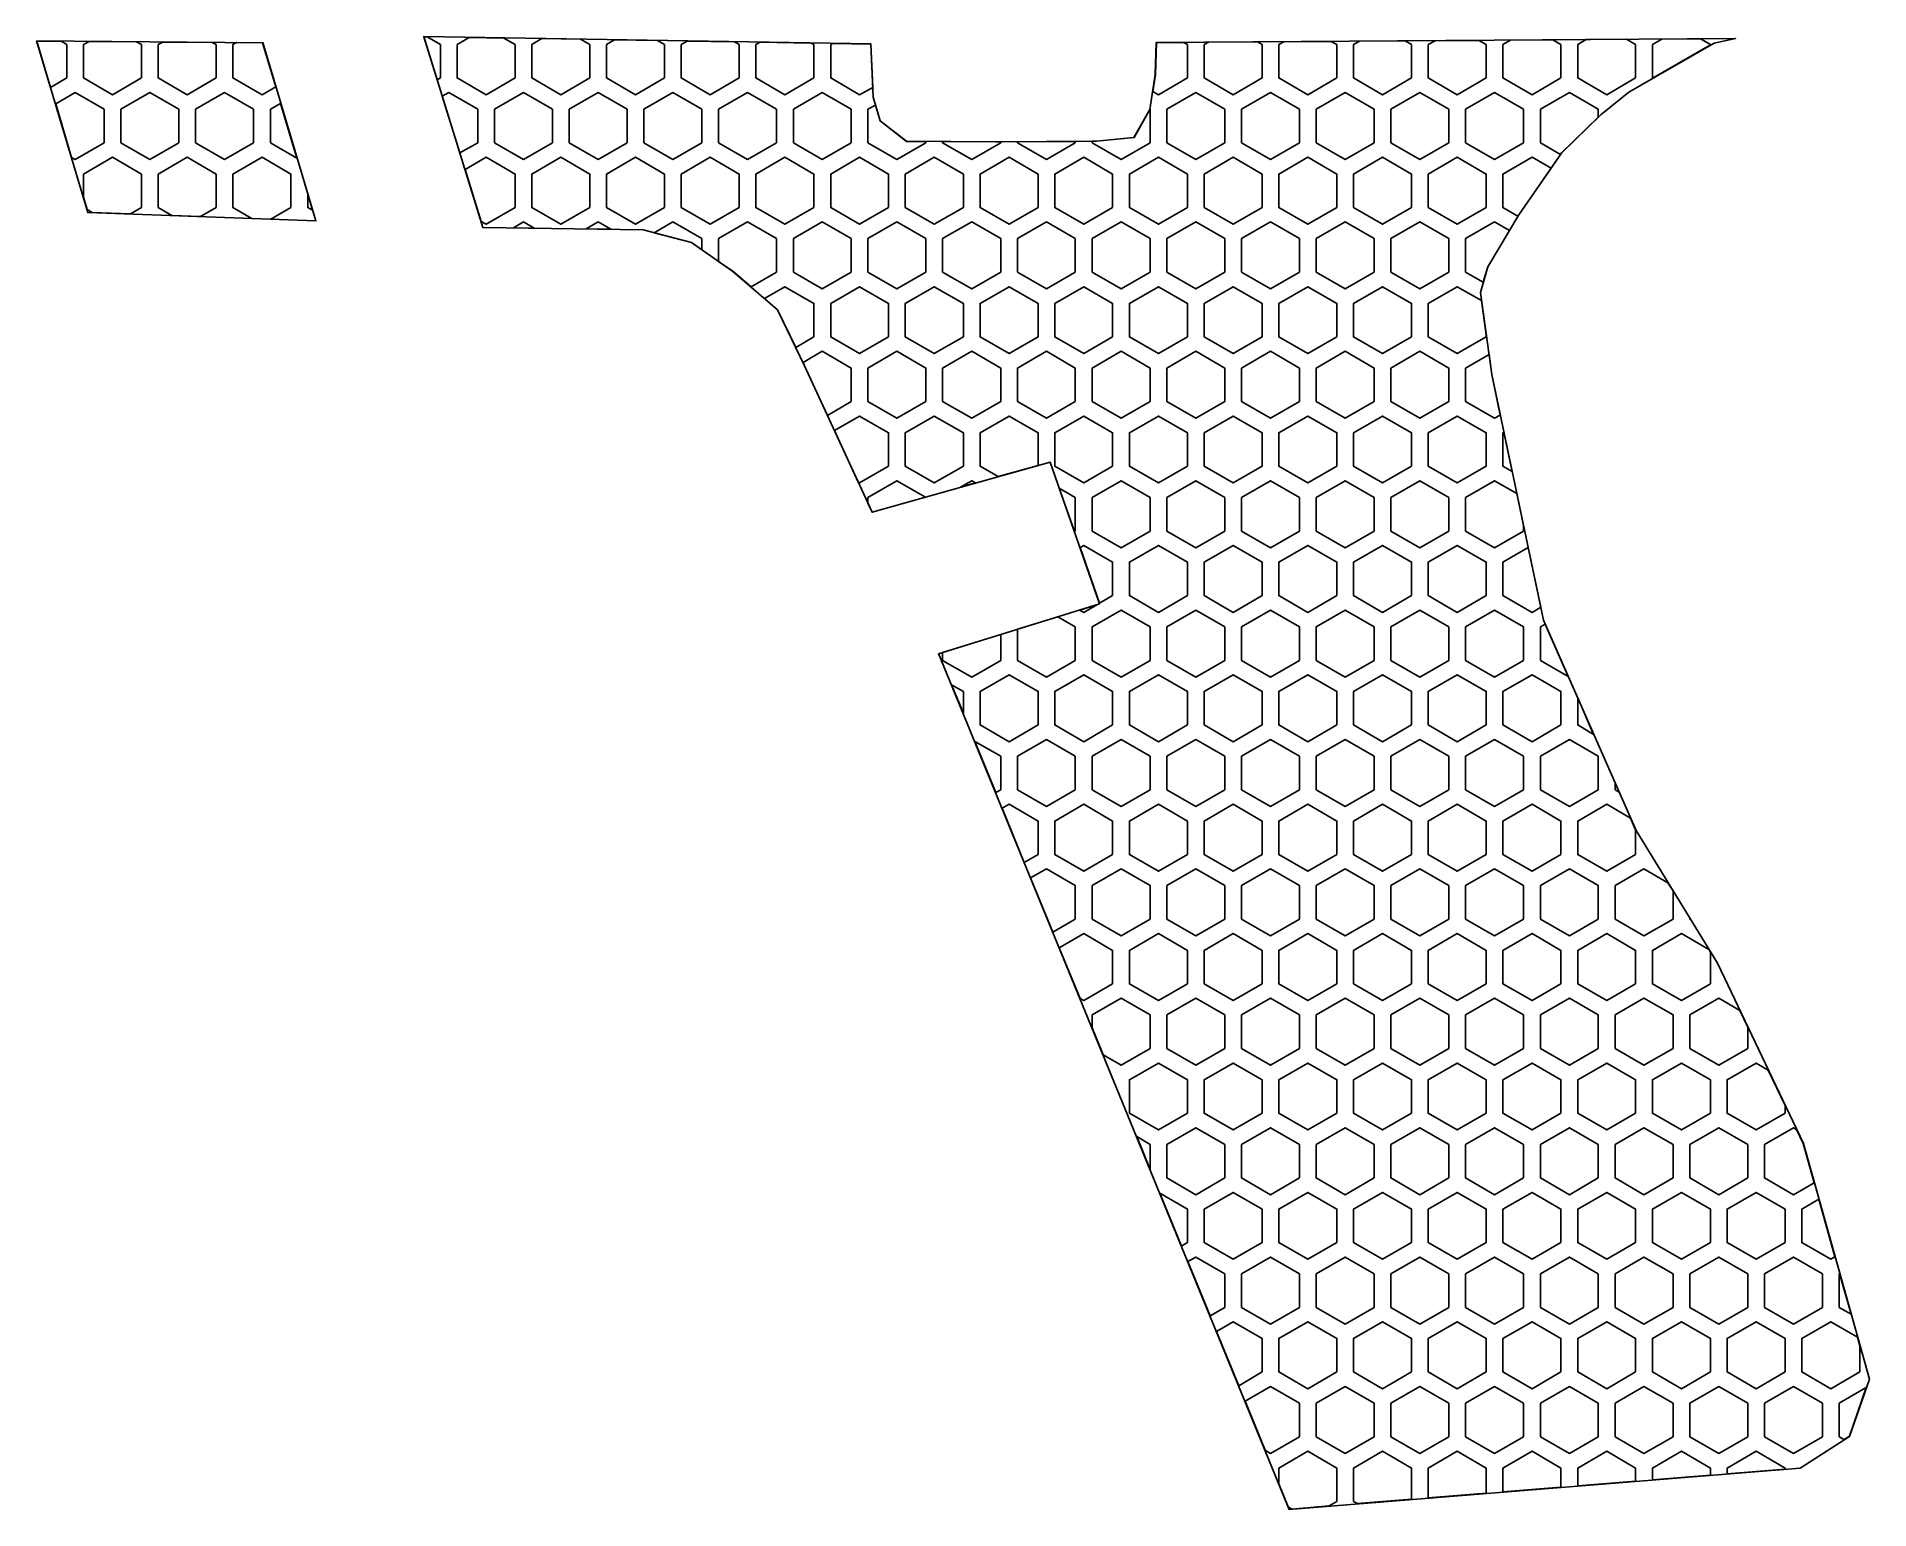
# Model space of a CAD drawing. Extents: x -55 to 55, y -44 to 44.
import ezdxf

# ---------------------------------------------------------------- set-up
doc = ezdxf.new("R2010")
doc.units = 0
doc.layers.add('Add_Red', color=1, linetype='Continuous')
doc.layers.add('Vector_Red', color=1, linetype='Continuous')

msp = doc.modelspace()

# ---------------------------------------------------------------- linework, layer by layer
at = {"layer": 'Add_Red'}
for points in [[(-30.63, 41.53), (-30.63, 43.53), (-31.43, 43.99), (-31.62, 43.99), (-31.62, 43.99), (-30.82, 41.42), (-30.63, 41.53)], [(-26.17, 41.53), (-26.17, 43.53), (-26.84, 43.91), (-28.91, 43.95), (-29.63, 43.53), (-29.63, 41.53), (-27.9, 40.53), (-26.17, 41.53)], [(-21.7, 41.53), (-21.7, 43.53), (-22.25, 43.84), (-24.56, 43.88), (-25.17, 43.53), (-25.17, 41.53), (-23.44, 40.53), (-21.7, 41.53)], [(-17.24, 41.53), (-17.24, 43.53), (-17.65, 43.77), (-20.22, 43.81), (-20.7, 43.53), (-20.7, 41.53), (-18.97, 40.53), (-17.24, 41.53)], [(36.33, 41.53), (36.33, 43.53), (35.84, 43.81), (33.32, 43.79), (32.86, 43.53), (32.86, 41.53), (34.6, 40.53), (36.33, 41.53)], [(40.79, 41.53), (40.79, 43.53), (40.25, 43.84), (37.84, 43.82), (37.33, 43.53), (37.33, 41.53), (39.06, 40.53), (40.79, 41.53)], [(41.98, 41.61), (45.26, 43.51), (45.26, 43.53), (44.67, 43.87), (42.35, 43.85), (41.79, 43.53), (41.79, 41.53), (41.82, 41.51), (41.98, 41.61)], [(-52.95, 41.53), (-52.95, 43.53), (-53.3, 43.73), (-54.74, 43.74), (-53.92, 40.97), (-52.95, 41.53)], [(-48.49, 41.53), (-48.49, 43.53), (-48.78, 43.7), (-51.62, 43.72), (-51.95, 43.53), (-51.95, 41.53), (-50.22, 40.53), (-48.49, 41.53)], [(-44.03, 41.53), (-44.03, 43.53), (-44.26, 43.66), (-47.22, 43.68), (-47.49, 43.53), (-47.49, 41.53), (-45.76, 40.53), (-44.03, 41.53)], [(-40.47, 41), (-41.26, 43.64), (-42.81, 43.65), (-43.03, 43.53), (-43.03, 41.53), (-41.29, 40.53), (-40.47, 41)], [(-12.78, 41.53), (-12.78, 43.53), (-13.06, 43.69), (-15.88, 43.74), (-16.24, 43.53), (-16.24, 41.53), (-14.51, 40.53), (-12.78, 41.53)], [(-8.31, 41.53), (-8.31, 43.53), (-8.47, 43.62), (-11.53, 43.67), (-11.78, 43.53), (-11.78, 41.53), (-10.04, 40.53), (-8.31, 41.53)], [(-4.8, 40.97), (-4.91, 43.56), (-7.19, 43.6), (-7.31, 43.53), (-7.31, 41.53), (-5.58, 40.53), (-4.8, 40.97)], [(14.01, 41.53), (14.01, 43.53), (13.78, 43.66), (12.16, 43.65), (12.1, 41.74), (11.94, 40.72), (12.28, 40.53), (14.01, 41.53)], [(18.47, 41.53), (18.47, 43.53), (18.19, 43.69), (15.26, 43.67), (15.01, 43.53), (15.01, 41.53), (16.74, 40.53), (18.47, 41.53)], [(22.94, 41.53), (22.94, 43.53), (22.6, 43.72), (19.77, 43.7), (19.47, 43.53), (19.47, 41.53), (21.2, 40.53), (22.94, 41.53)], [(27.4, 41.53), (27.4, 43.53), (27.02, 43.75), (24.29, 43.73), (23.94, 43.53), (23.94, 41.53), (25.67, 40.53), (27.4, 41.53)], [(31.86, 41.53), (31.86, 43.53), (31.43, 43.78), (28.81, 43.76), (28.4, 43.53), (28.4, 41.53), (30.13, 40.53), (31.86, 41.53)], [(-50.72, 37.66), (-50.72, 39.66), (-52.45, 40.66), (-53.62, 39.99), (-52.67, 36.78), (-52.45, 36.66), (-50.72, 37.66)], [(-46.26, 37.66), (-46.26, 39.66), (-47.99, 40.66), (-49.72, 39.66), (-49.72, 37.66), (-47.99, 36.66), (-46.26, 37.66)], [(-41.79, 37.66), (-41.79, 39.66), (-43.53, 40.66), (-45.26, 39.66), (-45.26, 37.66), (-43.53, 36.66), (-41.79, 37.66)], [(-28.4, 37.66), (-28.4, 39.66), (-30.13, 40.66), (-30.52, 40.44), (-29.46, 37.05), (-28.4, 37.66)], [(-23.94, 37.66), (-23.94, 39.66), (-25.67, 40.66), (-27.4, 39.66), (-27.4, 37.66), (-25.67, 36.66), (-23.94, 37.66)], [(-19.47, 37.66), (-19.47, 39.66), (-21.2, 40.66), (-22.94, 39.66), (-22.94, 37.66), (-21.2, 36.66), (-19.47, 37.66)], [(-15.01, 37.66), (-15.01, 39.66), (-16.74, 40.66), (-18.47, 39.66), (-18.47, 37.66), (-16.74, 36.66), (-15.01, 37.66)], [(-10.54, 37.66), (-10.54, 39.66), (-12.28, 40.66), (-14.01, 39.66), (-14.01, 37.66), (-12.28, 36.66), (-10.54, 37.66)], [(-6.08, 37.66), (-6.08, 39.66), (-7.81, 40.66), (-9.54, 39.66), (-9.54, 37.66), (-7.81, 36.66), (-6.08, 37.66)], [(16.24, 37.66), (16.24, 39.66), (14.51, 40.66), (12.78, 39.66), (12.78, 37.66), (14.51, 36.66), (16.24, 37.66)], [(20.7, 37.66), (20.7, 39.66), (18.97, 40.66), (17.24, 39.66), (17.24, 37.66), (18.97, 36.66), (20.7, 37.66)], [(25.17, 37.66), (25.17, 39.66), (23.44, 40.66), (21.7, 39.66), (21.7, 37.66), (23.44, 36.66), (25.17, 37.66)], [(29.63, 37.66), (29.63, 39.66), (27.9, 40.66), (26.17, 39.66), (26.17, 37.66), (27.9, 36.66), (29.63, 37.66)], [(34.1, 37.66), (34.1, 39.66), (32.36, 40.66), (30.63, 39.66), (30.63, 37.66), (32.36, 36.66), (34.1, 37.66)], [(36.37, 37.05), (38.56, 39.19), (38.56, 39.66), (36.83, 40.66), (35.1, 39.66), (35.1, 37.66), (36.31, 36.96), (36.37, 37.05)], [(-40.18, 40.01), (-40.79, 39.66), (-40.79, 37.66), (-39.2, 36.74), (-40.18, 40.01)], [(-1.62, 37.66), (-1.62, 37.73), (-2.78, 37.74), (-4.36, 38.96), (-4.64, 39.91), (-5.08, 39.66), (-5.08, 37.66), (-3.35, 36.66), (-1.62, 37.66)], [(11.78, 37.66), (11.78, 39.66), (11.77, 39.66), (11.77, 39.65), (10.82, 37.97), (8.57, 37.75), (8.31, 37.75), (8.31, 37.66), (10.04, 36.66), (11.78, 37.66)], [(2.85, 37.66), (2.85, 37.71), (2.54, 37.71), (-0.62, 37.73), (-0.62, 37.66), (1.12, 36.66), (2.85, 37.66)], [(7.31, 37.66), (7.31, 37.74), (3.85, 37.72), (3.85, 37.66), (5.58, 36.66), (7.31, 37.66)], [(-48.49, 33.79), (-48.49, 35.79), (-50.22, 36.79), (-51.95, 35.79), (-51.95, 34.4), (-51.74, 33.67), (-51.44, 33.5), (-49.15, 33.41), (-48.49, 33.79)], [(-44.03, 33.79), (-44.03, 35.79), (-45.76, 36.79), (-47.49, 35.79), (-47.49, 33.79), (-46.67, 33.32), (-44.96, 33.26), (-44.03, 33.79)], [(-39.56, 33.79), (-39.56, 35.79), (-41.29, 36.79), (-43.03, 35.79), (-43.03, 33.79), (-41.9, 33.14), (-40.76, 33.1), (-39.56, 33.79)], [(-26.17, 33.79), (-26.17, 35.79), (-27.9, 36.79), (-29.16, 36.07), (-28.2, 32.96), (-27.9, 32.79), (-26.17, 33.79)], [(-21.7, 33.79), (-21.7, 35.79), (-23.44, 36.79), (-25.17, 35.79), (-25.17, 33.79), (-23.44, 32.79), (-21.7, 33.79)], [(-17.24, 33.79), (-17.24, 35.79), (-18.97, 36.79), (-20.7, 35.79), (-20.7, 33.79), (-18.97, 32.79), (-17.24, 33.79)], [(-12.78, 33.79), (-12.78, 35.79), (-14.51, 36.79), (-16.24, 35.79), (-16.24, 33.79), (-14.51, 32.79), (-12.78, 33.79)], [(-8.31, 33.79), (-8.31, 35.79), (-10.04, 36.79), (-11.78, 35.79), (-11.78, 33.79), (-10.04, 32.79), (-8.31, 33.79)], [(-3.85, 33.79), (-3.85, 35.79), (-5.58, 36.79), (-7.31, 35.79), (-7.31, 33.79), (-5.58, 32.79), (-3.85, 33.79)], [(0.62, 33.79), (0.62, 35.79), (-1.12, 36.79), (-2.85, 35.79), (-2.85, 33.79), (-1.12, 32.79), (0.62, 33.79)], [(5.08, 33.79), (5.08, 35.79), (3.35, 36.79), (1.62, 35.79), (1.62, 33.79), (3.35, 32.79), (5.08, 33.79)], [(9.54, 33.79), (9.54, 35.79), (7.81, 36.79), (6.08, 35.79), (6.08, 33.79), (7.81, 32.79), (9.54, 33.79)], [(14.01, 33.79), (14.01, 35.79), (12.28, 36.79), (10.54, 35.79), (10.54, 33.79), (12.28, 32.79), (14.01, 33.79)], [(18.47, 33.79), (18.47, 35.79), (16.74, 36.79), (15.01, 35.79), (15.01, 33.79), (16.74, 32.79), (18.47, 33.79)], [(22.94, 33.79), (22.94, 35.79), (21.2, 36.79), (19.47, 35.79), (19.47, 33.79), (21.2, 32.79), (22.94, 33.79)], [(27.4, 33.79), (27.4, 35.79), (25.67, 36.79), (23.94, 35.79), (23.94, 33.79), (25.67, 32.79), (27.4, 33.79)], [(31.86, 33.79), (31.86, 35.79), (30.13, 36.79), (28.4, 35.79), (28.4, 33.79), (30.13, 32.79), (31.86, 33.79)], [(33.81, 33.35), (35.74, 36.14), (34.6, 36.79), (32.86, 35.79), (32.86, 33.79), (33.76, 33.28), (33.81, 33.35)], [(-38.56, 34.59), (-38.56, 33.79), (-38.28, 33.63), (-38.56, 34.59)], [(-25.67, 32.93), (-26.27, 32.58), (-25.03, 32.56), (-25.67, 32.93)], [(-21.2, 32.93), (-21.93, 32.51), (-20.44, 32.49), (-21.2, 32.93)], [(-15.01, 31.93), (-16.74, 32.93), (-17.86, 32.28), (-15.63, 31.7), (-15.01, 31.27), (-15.01, 31.93)], [(-10.54, 29.93), (-10.54, 31.93), (-12.28, 32.93), (-14.01, 31.93), (-14.01, 30.57), (-13.16, 29.98), (-12.07, 29.05), (-10.54, 29.93)], [(-6.08, 29.93), (-6.08, 31.93), (-7.81, 32.93), (-9.54, 31.93), (-9.54, 29.93), (-7.81, 28.93), (-6.08, 29.93)], [(-1.62, 29.93), (-1.62, 31.93), (-3.35, 32.93), (-5.08, 31.93), (-5.08, 29.93), (-3.35, 28.93), (-1.62, 29.93)], [(2.85, 29.93), (2.85, 31.93), (1.12, 32.93), (-0.62, 31.93), (-0.62, 29.93), (1.12, 28.93), (2.85, 29.93)], [(7.31, 29.93), (7.31, 31.93), (5.58, 32.93), (3.85, 31.93), (3.85, 29.93), (5.58, 28.93), (7.31, 29.93)], [(11.78, 29.93), (11.78, 31.93), (10.04, 32.93), (8.31, 31.93), (8.31, 29.93), (10.04, 28.93), (11.78, 29.93)], [(16.24, 29.93), (16.24, 31.93), (14.51, 32.93), (12.78, 31.93), (12.78, 29.93), (14.51, 28.93), (16.24, 29.93)], [(20.7, 29.93), (20.7, 31.93), (18.97, 32.93), (17.24, 31.93), (17.24, 29.93), (18.97, 28.93), (20.7, 29.93)], [(25.17, 29.93), (25.17, 31.93), (23.44, 32.93), (21.7, 31.93), (21.7, 29.93), (23.44, 28.93), (25.17, 29.93)], [(29.63, 29.93), (29.63, 31.93), (27.9, 32.93), (26.17, 31.93), (26.17, 29.93), (27.9, 28.93), (29.63, 29.93)], [(31.95, 30.25), (33.25, 32.42), (32.36, 32.93), (30.63, 31.93), (30.63, 29.93), (31.69, 29.32), (31.95, 30.25)], [(-8.31, 26.06), (-8.31, 28.06), (-10.04, 29.06), (-11.27, 28.36), (-10.48, 27.68), (-9.4, 25.43), (-8.31, 26.06)], [(-3.85, 26.06), (-3.85, 28.06), (-5.58, 29.06), (-7.31, 28.06), (-7.31, 26.06), (-5.58, 25.06), (-3.85, 26.06)], [(0.62, 26.06), (0.62, 28.06), (-1.12, 29.06), (-2.85, 28.06), (-2.85, 26.06), (-1.12, 25.06), (0.62, 26.06)], [(5.08, 26.06), (5.08, 28.06), (3.35, 29.06), (1.62, 28.06), (1.62, 26.06), (3.35, 25.06), (5.08, 26.06)], [(9.54, 26.06), (9.54, 28.06), (7.81, 29.06), (6.08, 28.06), (6.08, 26.06), (7.81, 25.06), (9.54, 26.06)], [(14.01, 26.06), (14.01, 28.06), (12.28, 29.06), (10.54, 28.06), (10.54, 26.06), (12.28, 25.06), (14.01, 26.06)], [(18.47, 26.06), (18.47, 28.06), (16.74, 29.06), (15.01, 28.06), (15.01, 26.06), (16.74, 25.06), (18.47, 26.06)], [(22.94, 26.06), (22.94, 28.06), (21.2, 29.06), (19.47, 28.06), (19.47, 26.06), (21.2, 25.06), (22.94, 26.06)], [(27.4, 26.06), (27.4, 28.06), (25.67, 29.06), (23.94, 28.06), (23.94, 26.06), (25.67, 25.06), (27.4, 26.06)], [(31.86, 26.06), (31.86, 26.18), (31.58, 28.23), (30.13, 29.06), (28.4, 28.06), (28.4, 26.06), (30.13, 25.06), (31.86, 26.06)], [(-6.08, 22.2), (-6.08, 24.2), (-7.81, 25.2), (-8.96, 24.53), (-8.87, 24.34), (-7.5, 21.37), (-6.08, 22.2)], [(-1.62, 22.2), (-1.62, 24.2), (-3.35, 25.2), (-5.08, 24.2), (-5.08, 22.2), (-3.35, 21.2), (-1.62, 22.2)], [(2.85, 22.2), (2.85, 24.2), (1.12, 25.2), (-0.62, 24.2), (-0.62, 22.2), (1.12, 21.2), (2.85, 22.2)], [(7.31, 22.2), (7.31, 24.2), (5.58, 25.2), (3.85, 24.2), (3.85, 22.2), (5.58, 21.2), (7.31, 22.2)], [(11.78, 22.2), (11.78, 24.2), (10.04, 25.2), (8.31, 24.2), (8.31, 22.2), (10.04, 21.2), (11.78, 22.2)], [(16.24, 22.2), (16.24, 24.2), (14.51, 25.2), (12.78, 24.2), (12.78, 22.2), (14.51, 21.2), (16.24, 22.2)], [(20.7, 22.2), (20.7, 24.2), (18.97, 25.2), (17.24, 24.2), (17.24, 22.2), (18.97, 21.2), (20.7, 22.2)], [(25.17, 22.2), (25.17, 24.2), (23.44, 25.2), (21.7, 24.2), (21.7, 22.2), (23.44, 21.2), (25.17, 22.2)], [(29.63, 22.2), (29.63, 24.2), (27.9, 25.2), (26.17, 24.2), (26.17, 22.2), (27.9, 21.2), (29.63, 22.2)], [(32.7, 21.39), (32.19, 23.82), (32.03, 25), (30.63, 24.2), (30.63, 22.2), (32.36, 21.2), (32.7, 21.39)], [(-3.85, 18.33), (-3.85, 20.33), (-5.58, 21.33), (-7.08, 20.46), (-5.66, 17.38), (-5.58, 17.33), (-3.85, 18.33)], [(0.62, 18.33), (0.62, 20.33), (-1.12, 21.33), (-2.85, 20.33), (-2.85, 18.33), (-1.12, 17.33), (0.62, 18.33)], [(5.08, 18.38), (5.08, 20.33), (3.35, 21.33), (1.62, 20.33), (1.62, 18.33), (2.69, 17.71), (5.08, 18.38)], [(9.54, 18.33), (9.54, 20.33), (7.81, 21.33), (6.08, 20.33), (6.08, 18.33), (7.81, 17.33), (9.54, 18.33)], [(14.01, 18.33), (14.01, 20.33), (12.28, 21.33), (10.54, 20.33), (10.54, 18.33), (12.28, 17.33), (14.01, 18.33)], [(18.47, 18.33), (18.47, 20.33), (16.74, 21.33), (15.01, 20.33), (15.01, 18.33), (16.74, 17.33), (18.47, 18.33)], [(22.94, 18.33), (22.94, 20.33), (21.2, 21.33), (19.47, 20.33), (19.47, 18.33), (21.2, 17.33), (22.94, 18.33)], [(27.4, 18.33), (27.4, 20.33), (25.67, 21.33), (23.94, 20.33), (23.94, 18.33), (25.67, 17.33), (27.4, 18.33)], [(31.86, 18.33), (31.86, 20.33), (30.13, 21.33), (28.4, 20.33), (28.4, 18.33), (30.13, 17.33), (31.86, 18.33)], [(32.92, 20.36), (32.86, 20.33), (32.86, 18.33), (33.42, 18.01), (32.92, 20.36)], [(-1.65, 16.49), (-3.35, 17.46), (-5.08, 16.46), (-5.08, 16.12), (-4.84, 15.59), (-1.65, 16.49)], [(1.35, 17.33), (1.12, 17.46), (0.45, 17.08), (1.35, 17.33)], [(7.31, 14.46), (7.31, 16.46), (6.35, 17.02), (7.26, 14.43), (7.31, 14.46)], [(11.78, 14.46), (11.78, 16.46), (10.04, 17.46), (8.31, 16.46), (8.31, 14.46), (10.04, 13.46), (11.78, 14.46)], [(16.24, 14.46), (16.24, 16.46), (14.51, 17.46), (12.78, 16.46), (12.78, 14.46), (14.51, 13.46), (16.24, 14.46)], [(20.7, 14.46), (20.7, 16.46), (18.97, 17.46), (17.24, 16.46), (17.24, 14.46), (18.97, 13.46), (20.7, 14.46)], [(25.17, 14.46), (25.17, 16.46), (23.44, 17.46), (21.7, 16.46), (21.7, 14.46), (23.44, 13.46), (25.17, 14.46)], [(29.63, 14.46), (29.63, 16.46), (27.9, 17.46), (26.17, 16.46), (26.17, 14.46), (27.9, 13.46), (29.63, 14.46)], [(34.1, 14.46), (34.1, 14.78), (33.69, 16.7), (32.36, 17.46), (30.63, 16.46), (30.63, 14.46), (32.36, 13.46), (34.1, 14.46)], [(9.54, 10.6), (9.54, 12.6), (7.81, 13.6), (7.59, 13.47), (8.75, 10.14), (9.54, 10.6)], [(14.01, 10.6), (14.01, 12.6), (12.28, 13.6), (10.54, 12.6), (10.54, 10.6), (12.28, 9.6), (14.01, 10.6)], [(18.47, 10.6), (18.47, 12.6), (16.74, 13.6), (15.01, 12.6), (15.01, 10.6), (16.74, 9.6), (18.47, 10.6)], [(22.94, 10.6), (22.94, 12.6), (21.2, 13.6), (19.47, 12.6), (19.47, 10.6), (21.2, 9.6), (22.94, 10.6)], [(27.4, 10.6), (27.4, 12.6), (25.67, 13.6), (23.94, 12.6), (23.94, 10.6), (25.67, 9.6), (27.4, 10.6)], [(31.86, 10.6), (31.86, 12.6), (30.13, 13.6), (28.4, 12.6), (28.4, 10.6), (30.13, 9.6), (31.86, 10.6)], [(35.12, 9.9), (34.37, 13.47), (32.86, 12.6), (32.86, 10.6), (34.6, 9.6), (35.12, 9.9)], [(8.59, 10.04), (7.58, 9.73), (7.81, 9.6), (8.59, 10.04)], [(7.31, 6.73), (7.31, 8.73), (6.27, 9.33), (3.85, 8.59), (3.85, 6.73), (5.58, 5.73), (7.31, 6.73)], [(11.78, 6.73), (11.78, 8.73), (10.04, 9.73), (8.31, 8.73), (8.31, 6.73), (10.04, 5.73), (11.78, 6.73)], [(16.24, 6.73), (16.24, 8.73), (14.51, 9.73), (12.78, 8.73), (12.78, 6.73), (14.51, 5.73), (16.24, 6.73)], [(20.7, 6.73), (20.7, 8.73), (18.97, 9.73), (17.24, 8.73), (17.24, 6.73), (18.97, 5.73), (20.7, 6.73)], [(25.17, 6.73), (25.17, 8.73), (23.44, 9.73), (21.7, 8.73), (21.7, 6.73), (23.44, 5.73), (25.17, 6.73)], [(29.63, 6.73), (29.63, 8.73), (27.9, 9.73), (26.17, 8.73), (26.17, 6.73), (27.9, 5.73), (29.63, 6.73)], [(34.1, 6.73), (34.1, 8.73), (32.36, 9.73), (30.63, 8.73), (30.63, 6.73), (32.36, 5.73), (34.1, 6.73)], [(35.39, 8.9), (35.1, 8.73), (35.1, 6.73), (36.76, 5.77), (35.39, 8.9)], [(2.85, 6.73), (2.85, 8.28), (-0.62, 7.21), (-0.62, 6.73), (1.12, 5.73), (2.85, 6.73)], [(5.08, 2.87), (5.08, 4.87), (3.35, 5.87), (1.62, 4.87), (1.62, 2.87), (3.35, 1.87), (5.08, 2.87)], [(9.54, 2.87), (9.54, 4.87), (7.81, 5.87), (6.08, 4.87), (6.08, 2.87), (7.81, 1.87), (9.54, 2.87)], [(14.01, 2.87), (14.01, 4.87), (12.28, 5.87), (10.54, 4.87), (10.54, 2.87), (12.28, 1.87), (14.01, 2.87)], [(18.47, 2.87), (18.47, 4.87), (16.74, 5.87), (15.01, 4.87), (15.01, 2.87), (16.74, 1.87), (18.47, 2.87)], [(22.94, 2.87), (22.94, 4.87), (21.2, 5.87), (19.47, 4.87), (19.47, 2.87), (21.2, 1.87), (22.94, 2.87)], [(27.4, 2.87), (27.4, 4.87), (25.67, 5.87), (23.94, 4.87), (23.94, 2.87), (25.67, 1.87), (27.4, 2.87)], [(31.86, 2.87), (31.86, 4.87), (30.13, 5.87), (28.4, 4.87), (28.4, 2.87), (30.13, 1.87), (31.86, 2.87)], [(36.33, 2.87), (36.33, 4.87), (34.6, 5.87), (32.86, 4.87), (32.86, 2.87), (34.6, 1.87), (36.33, 2.87)], [(0.62, 4.87), (-0.08, 5.27), (0.62, 3.57), (0.62, 4.87)], [(37.33, 4.49), (37.33, 2.87), (38.28, 2.31), (37.33, 4.49)], [(2.85, -1), (2.85, 1), (1.3, 1.89), (2.56, -1.17), (2.85, -1)], [(7.31, -1), (7.31, 1), (5.58, 2), (3.85, 1), (3.85, -1), (5.58, -2), (7.31, -1)], [(11.78, -1), (11.78, 1), (10.04, 2), (8.31, 1), (8.31, -1), (10.04, -2), (11.78, -1)], [(16.24, -1), (16.24, 1), (14.51, 2), (12.78, 1), (12.78, -1), (14.51, -2), (16.24, -1)], [(20.7, -1), (20.7, 1), (18.97, 2), (17.24, 1), (17.24, -1), (18.97, -2), (20.7, -1)], [(25.17, -1), (25.17, 1), (23.44, 2), (21.7, 1), (21.7, -1), (23.44, -2), (25.17, -1)], [(29.63, -1), (29.63, 1), (27.9, 2), (26.17, 1), (26.17, -1), (27.9, -2), (29.63, -1)], [(34.1, -1), (34.1, 1), (32.36, 2), (30.63, 1), (30.63, -1), (32.36, -2), (34.1, -1)], [(38.56, -1), (38.56, 1), (36.83, 2), (35.1, 1), (35.1, -1), (36.83, -2), (38.56, -1)], [(39.56, -0.59), (39.56, -1), (39.8, -1.14), (39.56, -0.59)], [(5.08, -4.87), (5.08, -2.87), (3.35, -1.87), (2.94, -2.1), (4.26, -5.34), (5.08, -4.87)], [(9.54, -4.87), (9.54, -2.87), (7.81, -1.87), (6.08, -2.87), (6.08, -4.87), (7.81, -5.87), (9.54, -4.87)], [(14.01, -4.87), (14.01, -2.87), (12.28, -1.87), (10.54, -2.87), (10.54, -4.87), (12.28, -5.87), (14.01, -4.87)], [(18.47, -4.87), (18.47, -2.87), (16.74, -1.87), (15.01, -2.87), (15.01, -4.87), (16.74, -5.87), (18.47, -4.87)], [(22.94, -4.87), (22.94, -2.87), (21.2, -1.87), (19.47, -2.87), (19.47, -4.87), (21.2, -5.87), (22.94, -4.87)], [(27.4, -4.87), (27.4, -2.87), (25.67, -1.87), (23.94, -2.87), (23.94, -4.87), (25.67, -5.87), (27.4, -4.87)], [(31.86, -4.87), (31.86, -2.87), (30.13, -1.87), (28.4, -2.87), (28.4, -4.87), (30.13, -5.87), (31.86, -4.87)], [(36.33, -4.87), (36.33, -2.87), (34.6, -1.87), (32.86, -2.87), (32.86, -4.87), (34.6, -5.87), (36.33, -4.87)], [(40.79, -4.87), (40.79, -3.39), (40.48, -2.69), (39.06, -1.87), (37.33, -2.87), (37.33, -4.87), (39.06, -5.87), (40.79, -4.87)], [(7.31, -8.73), (7.31, -6.73), (5.58, -5.73), (4.64, -6.27), (5.97, -9.51), (7.31, -8.73)], [(11.78, -8.73), (11.78, -6.73), (10.04, -5.73), (8.31, -6.73), (8.31, -8.73), (10.04, -9.73), (11.78, -8.73)], [(16.24, -8.73), (16.24, -6.73), (14.51, -5.73), (12.78, -6.73), (12.78, -8.73), (14.51, -9.73), (16.24, -8.73)], [(20.7, -8.73), (20.7, -6.73), (18.97, -5.73), (17.24, -6.73), (17.24, -8.73), (18.97, -9.73), (20.7, -8.73)], [(25.17, -8.73), (25.17, -6.73), (23.44, -5.73), (21.7, -6.73), (21.7, -8.73), (23.44, -9.73), (25.17, -8.73)], [(29.63, -8.73), (29.63, -6.73), (27.9, -5.73), (26.17, -6.73), (26.17, -8.73), (27.9, -9.73), (29.63, -8.73)], [(34.1, -8.73), (34.1, -6.73), (32.36, -5.73), (30.63, -6.73), (30.63, -8.73), (32.36, -9.73), (34.1, -8.73)], [(38.56, -8.73), (38.56, -6.73), (36.83, -5.73), (35.1, -6.73), (35.1, -8.73), (36.83, -9.73), (38.56, -8.73)], [(43.03, -8.73), (43.03, -7.05), (42.72, -6.56), (41.29, -5.73), (39.56, -6.73), (39.56, -8.73), (41.29, -9.73), (43.03, -8.73)], [(44.03, -8.69), (44.03, -8.73), (44.07, -8.76), (44.03, -8.69)], [(9.54, -12.6), (9.54, -10.6), (7.81, -9.6), (6.35, -10.44), (7.59, -13.47), (7.81, -13.6), (9.54, -12.6)], [(14.01, -12.6), (14.01, -10.6), (12.28, -9.6), (10.54, -10.6), (10.54, -12.6), (12.28, -13.6), (14.01, -12.6)], [(18.47, -12.6), (18.47, -10.6), (16.74, -9.6), (15.01, -10.6), (15.01, -12.6), (16.74, -13.6), (18.47, -12.6)], [(22.94, -12.6), (22.94, -10.6), (21.2, -9.6), (19.47, -10.6), (19.47, -12.6), (21.2, -13.6), (22.94, -12.6)], [(27.4, -12.6), (27.4, -10.6), (25.67, -9.6), (23.94, -10.6), (23.94, -12.6), (25.67, -13.6), (27.4, -12.6)], [(31.86, -12.6), (31.86, -10.6), (30.13, -9.6), (28.4, -10.6), (28.4, -12.6), (30.13, -13.6), (31.86, -12.6)], [(36.33, -12.6), (36.33, -10.6), (34.6, -9.6), (32.86, -10.6), (32.86, -12.6), (34.6, -13.6), (36.33, -12.6)], [(40.79, -12.6), (40.79, -10.6), (39.06, -9.6), (37.33, -10.6), (37.33, -12.6), (39.06, -13.6), (40.79, -12.6)], [(45.26, -12.6), (45.26, -10.7), (45.16, -10.54), (43.53, -9.6), (41.79, -10.6), (41.79, -12.6), (43.53, -13.6), (45.26, -12.6)], [(11.78, -16.46), (11.78, -14.46), (10.04, -13.46), (8.31, -14.46), (8.31, -15.23), (8.97, -16.85), (10.04, -17.46), (11.78, -16.46)], [(16.24, -16.46), (16.24, -14.46), (14.51, -13.46), (12.78, -14.46), (12.78, -16.46), (14.51, -17.46), (16.24, -16.46)], [(20.7, -16.46), (20.7, -14.46), (18.97, -13.46), (17.24, -14.46), (17.24, -16.46), (18.97, -17.46), (20.7, -16.46)], [(25.17, -16.46), (25.17, -14.46), (23.44, -13.46), (21.7, -14.46), (21.7, -16.46), (23.44, -17.46), (25.17, -16.46)], [(29.63, -16.46), (29.63, -14.46), (27.9, -13.46), (26.17, -14.46), (26.17, -16.46), (27.9, -17.46), (29.63, -16.46)], [(34.1, -16.46), (34.1, -14.46), (32.36, -13.46), (30.63, -14.46), (30.63, -16.46), (32.36, -17.46), (34.1, -16.46)], [(38.56, -16.46), (38.56, -14.46), (36.83, -13.46), (35.1, -14.46), (35.1, -16.46), (36.83, -17.46), (38.56, -16.46)], [(43.03, -16.46), (43.03, -14.46), (41.29, -13.46), (39.56, -14.46), (39.56, -16.46), (41.29, -17.46), (43.03, -16.46)], [(47.49, -16.46), (47.49, -15.19), (47.01, -14.19), (45.76, -13.46), (44.03, -14.46), (44.03, -16.46), (45.76, -17.46), (47.49, -16.46)], [(14.01, -20.33), (14.01, -18.33), (12.28, -17.33), (10.54, -18.33), (10.54, -20.33), (12.28, -21.33), (14.01, -20.33)], [(18.47, -20.33), (18.47, -18.33), (16.74, -17.33), (15.01, -18.33), (15.01, -20.33), (16.74, -21.33), (18.47, -20.33)], [(22.94, -20.33), (22.94, -18.33), (21.2, -17.33), (19.47, -18.33), (19.47, -20.33), (21.2, -21.33), (22.94, -20.33)], [(27.4, -20.33), (27.4, -18.33), (25.67, -17.33), (23.94, -18.33), (23.94, -20.33), (25.67, -21.33), (27.4, -20.33)], [(31.86, -20.33), (31.86, -18.33), (30.13, -17.33), (28.4, -18.33), (28.4, -20.33), (30.13, -21.33), (31.86, -20.33)], [(36.33, -20.33), (36.33, -18.33), (34.6, -17.33), (32.86, -18.33), (32.86, -20.33), (34.6, -21.33), (36.33, -20.33)], [(40.79, -20.33), (40.79, -18.33), (39.06, -17.33), (37.33, -18.33), (37.33, -20.33), (39.06, -21.33), (40.79, -20.33)], [(45.26, -20.33), (45.26, -18.33), (43.53, -17.33), (41.79, -18.33), (41.79, -20.33), (43.53, -21.33), (45.26, -20.33)], [(49.72, -20.33), (49.72, -19.86), (48.71, -17.75), (47.99, -17.33), (46.26, -18.33), (46.26, -20.33), (47.99, -21.33), (49.72, -20.33)], [(11.78, -22.2), (10.98, -21.73), (11.78, -23.69), (11.78, -22.2)], [(16.24, -24.2), (16.24, -22.2), (14.51, -21.2), (12.78, -22.2), (12.78, -24.2), (14.51, -25.2), (16.24, -24.2)], [(20.7, -24.2), (20.7, -22.2), (18.97, -21.2), (17.24, -22.2), (17.24, -24.2), (18.97, -25.2), (20.7, -24.2)], [(25.17, -24.2), (25.17, -22.2), (23.44, -21.2), (21.7, -22.2), (21.7, -24.2), (23.44, -25.2), (25.17, -24.2)], [(29.63, -24.2), (29.63, -22.2), (27.9, -21.2), (26.17, -22.2), (26.17, -24.2), (27.9, -25.2), (29.63, -24.2)], [(34.1, -24.2), (34.1, -22.2), (32.36, -21.2), (30.63, -22.2), (30.63, -24.2), (32.36, -25.2), (34.1, -24.2)], [(38.56, -24.2), (38.56, -22.2), (36.83, -21.2), (35.1, -22.2), (35.1, -24.2), (36.83, -25.2), (38.56, -24.2)], [(43.03, -24.2), (43.03, -22.2), (41.29, -21.2), (39.56, -22.2), (39.56, -24.2), (41.29, -25.2), (43.03, -24.2)], [(47.49, -24.2), (47.49, -22.2), (45.76, -21.2), (44.03, -22.2), (44.03, -24.2), (45.76, -25.2), (47.49, -24.2)], [(51.46, -24.48), (50.81, -22.13), (50.41, -21.31), (50.22, -21.2), (48.49, -22.2), (48.49, -24.2), (50.22, -25.2), (51.46, -24.48)], [(14.01, -28.06), (14.01, -26.06), (12.36, -25.11), (13.65, -28.27), (14.01, -28.06)], [(18.47, -28.06), (18.47, -26.06), (16.74, -25.06), (15.01, -26.06), (15.01, -28.06), (16.74, -29.06), (18.47, -28.06)], [(22.94, -28.06), (22.94, -26.06), (21.2, -25.06), (19.47, -26.06), (19.47, -28.06), (21.2, -29.06), (22.94, -28.06)], [(27.4, -28.06), (27.4, -26.06), (25.67, -25.06), (23.94, -26.06), (23.94, -28.06), (25.67, -29.06), (27.4, -28.06)], [(31.86, -28.06), (31.86, -26.06), (30.13, -25.06), (28.4, -26.06), (28.4, -28.06), (30.13, -29.06), (31.86, -28.06)], [(36.33, -28.06), (36.33, -26.06), (34.6, -25.06), (32.86, -26.06), (32.86, -28.06), (34.6, -29.06), (36.33, -28.06)], [(40.79, -28.06), (40.79, -26.06), (39.06, -25.06), (37.33, -26.06), (37.33, -28.06), (39.06, -29.06), (40.79, -28.06)], [(45.26, -28.06), (45.26, -26.06), (43.53, -25.06), (41.79, -26.06), (41.79, -28.06), (43.53, -29.06), (45.26, -28.06)], [(49.72, -28.06), (49.72, -26.06), (47.99, -25.06), (46.26, -26.06), (46.26, -28.06), (47.99, -29.06), (49.72, -28.06)], [(52.7, -28.92), (51.74, -25.47), (50.72, -26.06), (50.72, -28.06), (52.45, -29.06), (52.7, -28.92)], [(16.24, -31.93), (16.24, -29.93), (14.51, -28.93), (14.03, -29.2), (15.36, -32.44), (16.24, -31.93)], [(20.7, -31.93), (20.7, -29.93), (18.97, -28.93), (17.24, -29.93), (17.24, -31.93), (18.97, -32.93), (20.7, -31.93)], [(25.17, -31.93), (25.17, -29.93), (23.44, -28.93), (21.7, -29.93), (21.7, -31.93), (23.44, -32.93), (25.17, -31.93)], [(29.63, -31.93), (29.63, -29.93), (27.9, -28.93), (26.17, -29.93), (26.17, -31.93), (27.9, -32.93), (29.63, -31.93)], [(34.1, -31.93), (34.1, -29.93), (32.36, -28.93), (30.63, -29.93), (30.63, -31.93), (32.36, -32.93), (34.1, -31.93)], [(38.56, -31.93), (38.56, -29.93), (36.83, -28.93), (35.1, -29.93), (35.1, -31.93), (36.83, -32.93), (38.56, -31.93)], [(43.03, -31.93), (43.03, -29.93), (41.29, -28.93), (39.56, -29.93), (39.56, -31.93), (41.29, -32.93), (43.03, -31.93)], [(47.49, -31.93), (47.49, -29.93), (45.76, -28.93), (44.03, -29.93), (44.03, -31.93), (45.76, -32.93), (47.49, -31.93)], [(51.95, -31.93), (51.95, -29.93), (50.22, -28.93), (48.49, -29.93), (48.49, -31.93), (50.22, -32.93), (51.95, -31.93)], [(52.98, -29.91), (52.95, -29.93), (52.95, -31.93), (53.66, -32.33), (52.98, -29.91)], [(18.47, -35.79), (18.47, -33.79), (16.74, -32.79), (15.74, -33.37), (17.07, -36.61), (18.47, -35.79)], [(22.94, -35.79), (22.94, -33.79), (21.2, -32.79), (19.47, -33.79), (19.47, -35.79), (21.2, -36.79), (22.94, -35.79)], [(27.4, -35.79), (27.4, -33.79), (25.67, -32.79), (23.94, -33.79), (23.94, -35.79), (25.67, -36.79), (27.4, -35.79)], [(31.86, -35.79), (31.86, -33.79), (30.13, -32.79), (28.4, -33.79), (28.4, -35.79), (30.13, -36.79), (31.86, -35.79)], [(36.33, -35.79), (36.33, -33.79), (34.6, -32.79), (32.86, -33.79), (32.86, -35.79), (34.6, -36.79), (36.33, -35.79)], [(40.79, -35.79), (40.79, -33.79), (39.06, -32.79), (37.33, -33.79), (37.33, -35.79), (39.06, -36.79), (40.79, -35.79)], [(45.26, -35.79), (45.26, -33.79), (43.53, -32.79), (41.79, -33.79), (41.79, -35.79), (43.53, -36.79), (45.26, -35.79)], [(49.72, -35.79), (49.72, -33.79), (47.99, -32.79), (46.26, -33.79), (46.26, -35.79), (47.99, -36.79), (49.72, -35.79)], [(54.19, -35.79), (54.19, -34.22), (54.04, -33.71), (52.45, -32.79), (50.72, -33.79), (50.72, -35.79), (52.45, -36.79), (54.19, -35.79)], [(20.7, -39.66), (20.7, -37.66), (18.97, -36.66), (17.45, -37.54), (18.65, -40.47), (18.97, -40.66), (20.7, -39.66)], [(25.17, -39.66), (25.17, -37.66), (23.44, -36.66), (21.7, -37.66), (21.7, -39.66), (23.44, -40.66), (25.17, -39.66)], [(29.63, -39.66), (29.63, -37.66), (27.9, -36.66), (26.17, -37.66), (26.17, -39.66), (27.9, -40.66), (29.63, -39.66)], [(34.1, -39.66), (34.1, -37.66), (32.36, -36.66), (30.63, -37.66), (30.63, -39.66), (32.36, -40.66), (34.1, -39.66)], [(38.56, -39.66), (38.56, -37.66), (36.83, -36.66), (35.1, -37.66), (35.1, -39.66), (36.83, -40.66), (38.56, -39.66)], [(43.03, -39.66), (43.03, -37.66), (41.29, -36.66), (39.56, -37.66), (39.56, -39.66), (41.29, -40.66), (43.03, -39.66)], [(47.49, -39.66), (47.49, -37.66), (45.76, -36.66), (44.03, -37.66), (44.03, -39.66), (45.76, -40.66), (47.49, -39.66)], [(51.95, -39.66), (51.95, -37.66), (50.22, -36.66), (48.49, -37.66), (48.49, -39.66), (50.22, -40.66), (51.95, -39.66)], [(53.57, -39.63), (54.57, -36.72), (52.95, -37.66), (52.95, -39.66), (53.25, -39.83), (53.57, -39.63)], [(22.47, -43.8), (22.94, -43.53), (22.94, -41.53), (21.2, -40.53), (19.47, -41.53), (19.47, -42.48), (20.03, -43.85), (20.25, -43.98), (22.47, -43.8)], [(27.4, -43.4), (27.4, -41.53), (25.67, -40.53), (23.94, -41.53), (23.94, -43.53), (24.17, -43.66), (27.4, -43.4)], [(31.86, -43.04), (31.86, -41.53), (30.13, -40.53), (28.4, -41.53), (28.4, -43.32), (31.86, -43.04)], [(36.33, -42.68), (36.33, -41.53), (34.6, -40.53), (32.86, -41.53), (32.86, -42.96), (36.33, -42.68)], [(40.79, -42.31), (40.79, -41.53), (39.06, -40.53), (37.33, -41.53), (37.33, -42.59), (40.79, -42.31)], [(45.26, -41.95), (45.26, -41.53), (43.53, -40.53), (41.79, -41.53), (41.79, -42.23), (45.26, -41.95)], [(49.72, -41.59), (49.72, -41.53), (47.99, -40.53), (46.26, -41.53), (46.26, -41.87), (49.72, -41.59)]]:
    msp.add_lwpolyline(points, dxfattribs=at)
at = {"layer": 'Vector_Red'}
for points in [[(-0.86, 7.15), (20.08, -44), (50.62, -41.53), (53.58, -39.64), (54.76, -36.23), (50.82, -22.13), (45.68, -11.37), (40.82, -3.44), (35.29, 9.14), (32.2, 23.82), (31.52, 28.71), (31.96, 30.25), (33.81, 33.35), (36.37, 37.04), (38.73, 39.35), (40.39, 40.68), (41.98, 41.6), (45.48, 43.62), (46.76, 43.89), (12.15, 43.66), (12.09, 41.74), (11.76, 39.65), (10.81, 37.98), (8.57, 37.76), (2.54, 37.72), (-2.78, 37.75), (-4.35, 38.97), (-4.77, 40.39), (-4.9, 43.57), (-31.63, 44), (-28.09, 32.6), (-18.52, 32.45), (-15.63, 31.69), (-13.16, 29.97), (-10.49, 27.68), (-8.88, 24.34), (-4.84, 15.58), (5.8, 18.58), (8.75, 10.11), (-0.87, 7.13)], [(-41.25, 43.65), (-38.07, 32.99), (-51.7, 33.5), (-54.76, 43.75), (-41.26, 43.64)]]:
    msp.add_lwpolyline(points, dxfattribs=at)

doc.saveas('drawing.dxf')
